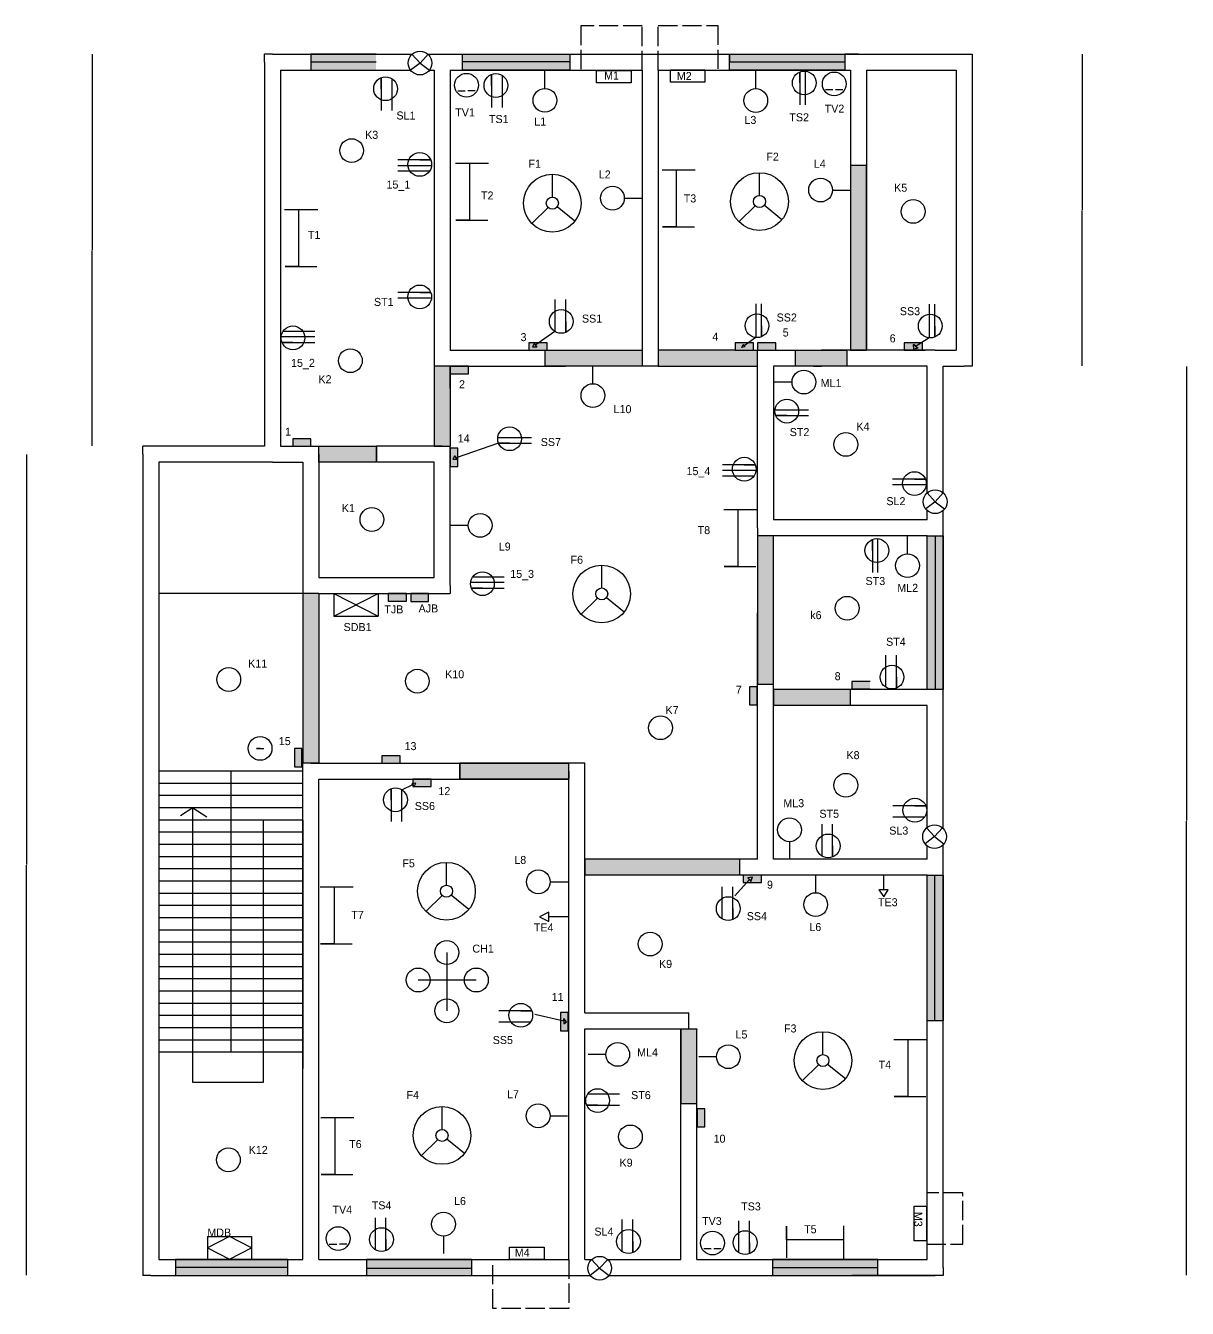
# Model space of a CAD drawing. Header units: inches. Extents: x 29 to 1457, y 10 to 838.
# Drawn here: x 731 to 1457, y 31 to 832 of the extents above; entities that cross this region are included whole.
import ezdxf

# ---------------------------------------------------------------- set-up
doc = ezdxf.new("R2010")
doc.units = ezdxf.units.IN
doc.header["$MEASUREMENT"] = 0
doc.linetypes.add('ACAD_ISO02W100', pattern=[15, 12, -3])
doc.dimstyles.get("Standard").update_dxf_attribs({"dimtxt": 0.18, "dimasz": 0.18, "dimexe": 0.18, "dimexo": 0.0625, "dimgap": 0.09, "dimtad": 0, "dimtih": 1, "dimtoh": 1, "dimdec": 4, "dimzin": 0, "dimdsep": 46, "dimtxsty": 'Standard', "dimcen": 0.09, "dimadec": 0, "dimazin": 0, "dimtfac": 1, "dimtdec": 4, "dimtofl": 0, "dimtmove": 0, "dimatfit": 3, "dimfxl": 1, "dimtolj": 1, "dimtzin": 0, "dimarcsym": 0})

# ---------------------------------------------------------------- blocks, each defined once
blk = doc.blocks.new('*D82')
at = {"color": 0, "lineweight": -2}
for p, q in [((772.56, 814.39), (772.56, 692.25)), ((772.56, 569.75), (772.56, 691.89))]:
    blk.add_line(p, q, dxfattribs=at)
at = {"color": 0}
for points in [[(772.53, 814.39), (772.59, 814.39), (772.56, 814.57)], [(772.53, 569.75), (772.59, 569.75), (772.56, 569.57)]]:
    blk.add_solid(points, dxfattribs=at)
at = {"layer": 'Defpoints', "color": 0}
for p in [(880.27, 814.57), (772.56, 569.57), (880.27, 569.57)]:
    blk.add_point(p, dxfattribs=at)
at = {"color": 0, "insert": (772.56, 692.07), "char_height": 0.18, "attachment_point": 5}
blk.add_mtext('\\A1;245.0000', dxfattribs=at)
blk = doc.blocks.new('*D83')
at = {"color": 0, "lineweight": -2}
for p, q in [((731.52, 564.39), (731.52, 308.25)), ((731.52, 51.75), (731.52, 307.89))]:
    blk.add_line(p, q, dxfattribs=at)
at = {"color": 0}
for points in [[(731.49, 564.39), (731.55, 564.39), (731.52, 564.57)], [(731.49, 51.75), (731.55, 51.75), (731.52, 51.57)]]:
    blk.add_solid(points, dxfattribs=at)
at = {"layer": 'Defpoints', "color": 0}
for p in [(804.27, 564.57), (731.52, 51.57), (804.27, 51.57)]:
    blk.add_point(p, dxfattribs=at)
at = {"color": 0, "insert": (731.52, 308.07), "char_height": 0.18, "attachment_point": 5}
blk.add_mtext('\\A1;513.0000', dxfattribs=at)
blk = doc.blocks.new('*D84')
at = {"color": 0, "lineweight": -2}
for p, q in [((1391.03, 814.39), (1391.03, 717.25)), ((1391.03, 619.74), (1391.03, 716.89))]:
    blk.add_line(p, q, dxfattribs=at)
at = {"color": 0}
for points in [[(1391, 814.39), (1391.06, 814.39), (1391.03, 814.57)], [(1391, 619.74), (1391.06, 619.74), (1391.03, 619.56)]]:
    blk.add_solid(points, dxfattribs=at)
at = {"layer": 'Defpoints', "color": 0}
for p in [(1317.27, 814.57), (1316.55, 619.56), (1391.03, 619.56)]:
    blk.add_point(p, dxfattribs=at)
at = {"color": 0, "insert": (1391.03, 717.07), "char_height": 0.18, "attachment_point": 5}
blk.add_mtext('\\A1;195.0092', dxfattribs=at)
blk = doc.blocks.new('*D85')
at = {"color": 0, "lineweight": -2}
for p, q in [((1456.26, 619.38), (1456.26, 335.76)), ((1456.26, 51.79), (1456.26, 335.4))]:
    blk.add_line(p, q, dxfattribs=at)
at = {"color": 0}
for points in [[(1456.23, 619.38), (1456.29, 619.38), (1456.26, 619.56)], [(1456.23, 51.79), (1456.29, 51.79), (1456.26, 51.61)]]:
    blk.add_solid(points, dxfattribs=at)
at = {"layer": 'Defpoints', "color": 0}
for p in [(1322.27, 619.56), (1304.27, 51.61), (1456.26, 51.61)]:
    blk.add_point(p, dxfattribs=at)
at = {"color": 0, "insert": (1456.26, 335.58), "char_height": 0.18, "attachment_point": 5}
blk.add_mtext('\\A1;567.9502', dxfattribs=at)

msp = doc.modelspace()

# ---------------------------------------------------------------- hatches: boundary and pattern name
h = msp.add_hatch(color=6)
h.set_gradient(color1=(143, 242, 13), color2=(143, 242, 13), tint=0.51)
h.paths.add_polyline_path([(949.94277, 809.72694), (949.94277, 814.57387), (909.2698, 814.57387), (909.2698, 809.72694)])
h.paths.add_polyline_path([(949.94277, 804.57387), (949.94277, 809.72694), (909.2698, 809.72694), (909.2698, 804.57387)])
h = msp.add_hatch(color=6)
h.set_gradient(color1=(143, 242, 13), color2=(143, 242, 13), tint=0.51)
h.paths.add_polyline_path([(1071.00067, 809.92897), (1071.00067, 814.57387), (1003.99264, 814.57387), (1003.99264, 809.92897)])
h.paths.add_polyline_path([(1071.00067, 804.57387), (1071.00067, 809.92897), (1003.99264, 809.92897), (1003.99264, 804.57387)])
h = msp.add_hatch(color=6)
h.set_gradient(color1=(143, 242, 13), color2=(143, 242, 13), tint=0.51)
h.paths.add_polyline_path([(1242.79873, 809.66061), (1242.79873, 814.57387), (1170.79376, 814.57387), (1170.79376, 809.66061)])
h.paths.add_polyline_path([(1242.79873, 804.57387), (1242.79873, 809.66061), (1170.79376, 809.66061), (1170.79376, 804.57387)])
h = msp.add_hatch(color=6)
h.set_gradient(color1=(200, 188, 55), color2=(200, 188, 55), tint=0.51)
h.paths.add_polyline_path([(1246.2698, 677.57387), (1246.2698, 629.57387), (1256.2698, 629.57387), (1256.2698, 744.92346), (1246.2698, 744.92346)])
h = msp.add_hatch(color=6)
h.set_gradient(color1=(116, 136, 139), color2=(116, 136, 139), tint=0.51)
h.paths.add_polyline_path([(909.2698, 569.57387), (909.2698, 574.23356), (897.90331, 574.23356), (897.90331, 569.57387)])
h.paths.add_polyline_path([(968.91537, 472.81747), (968.91537, 477.47717), (957.54888, 477.47717), (957.54888, 472.81747)])
h.paths.add_polyline_path([(965.00063, 371.57753), (965.00063, 376.23723), (953.63414, 376.23723), (953.63414, 371.57753)])
h.paths.add_polyline_path([(972.92922, 361.57387), (972.92922, 356.9391), (984.29571, 356.9391), (984.29571, 361.57387)])
h.paths.add_polyline_path([(996.32186, 619.51162), (996.32186, 614.85192), (1007.68835, 614.85192), (1007.68835, 619.51162)])
h.paths.add_polyline_path([(1056.74975, 629.57387), (1056.74975, 634.23357), (1045.38326, 634.23357), (1045.38326, 629.57387)])
h.paths.add_polyline_path([(1174.2698, 634.23357), (1174.2698, 629.57387), (1185.63629, 629.57387), (1185.63629, 634.23357)])
h.paths.add_polyline_path([(1188.2698, 634.23357), (1188.2698, 629.57387), (1199.63629, 629.57387), (1199.63629, 634.23357)])
h.paths.add_polyline_path([(1291.26858, 629.57387), (1291.26858, 634.23357), (1279.90209, 634.23357), (1279.90209, 629.57387)])
h.paths.add_polyline_path([(1258.59281, 417.93292), (1258.59281, 422.59261), (1247.22632, 422.59261), (1247.22632, 417.93292)])
h.paths.add_polyline_path([(1187.97925, 419.3388), (1183.31955, 419.3388), (1183.31955, 407.97231), (1187.97925, 407.97231)])
h.paths.add_polyline_path([(1190.73997, 297.0259), (1190.73997, 301.57387), (1179.37348, 301.57387), (1179.37348, 297.0259)])
h.paths.add_polyline_path([(1065.251, 204.44871), (1069.91069, 204.44871), (1069.91069, 215.8152), (1065.251, 215.8152)])
h.paths.add_polyline_path([(1155.23538, 155.76578), (1150.57569, 155.76578), (1150.57569, 144.39929), (1155.23538, 144.39929)])
h = msp.add_hatch(color=6)
h.set_gradient(color1=(200, 188, 55), color2=(200, 188, 55), tint=0.51)
h.paths.add_polyline_path([(1068.2698, 629.57387), (1055.67681, 629.57387), (1055.67681, 619.57387), (1068.2698, 619.57387), (1116.2698, 619.57387), (1116.2698, 629.57387)])
h = msp.add_hatch(color=6)
h.set_gradient(color1=(200, 188, 55), color2=(200, 188, 55), tint=0.51)
h.paths.add_polyline_path([(1174.2698, 619.57387), (1188.2698, 619.57387), (1188.2698, 629.57387), (1174.2698, 629.57387), (1126.2698, 629.57387), (1126.2698, 619.57387)])
h = msp.add_hatch(color=6)
h.set_gradient(color1=(200, 188, 55), color2=(200, 188, 55), tint=0.51)
h.paths.add_polyline_path([(1244.11707, 619.57387), (1244.11707, 629.57387), (1212.01431, 629.57387), (1212.01431, 619.57387)])
h = msp.add_hatch(color=6)
h.set_gradient(color1=(200, 188, 55), color2=(200, 188, 55), tint=0.51)
h.paths.add_polyline_path([(996.2698, 619.57387), (986.2698, 619.57387), (986.2698, 605.57387), (986.2698, 569.57387), (996.2698, 569.57387)])
h = msp.add_hatch(color=6)
h.set_gradient(color1=(200, 188, 55), color2=(200, 188, 55), tint=0.51)
h.paths.add_polyline_path([(914.2698, 569.57387), (914.2698, 559.57387), (950.2698, 559.57387), (950.2698, 569.57387)])
h = msp.add_hatch(color=6)
h.set_gradient(color1=(150, 180, 197), color2=(150, 180, 197), tint=0.51)
h.paths.add_polyline_path([(1000.9857, 568.3117), (996.326, 568.3117), (996.326, 556.94521), (1000.9857, 556.94521)])
h = msp.add_hatch(color=6)
h.set_gradient(color1=(200, 188, 55), color2=(200, 188, 55), tint=0.51)
h.paths.add_polyline_path([(1188.2698, 420.90176), (1198.2698, 420.90176), (1198.2698, 513.57387), (1188.2698, 513.57387)])
h = msp.add_hatch(color=6)
h.set_gradient(color1=(143, 242, 13), color2=(143, 242, 13), tint=0.51)
h.paths.add_polyline_path([(1299.14178, 513.57387), (1294.2698, 513.57387), (1294.2698, 417.65881), (1299.14178, 417.65881)])
h.paths.add_polyline_path([(1304.2698, 513.57387), (1299.14178, 513.57387), (1299.14178, 417.65881), (1304.2698, 417.65881)])
h = msp.add_hatch(color=6)
h.set_gradient(color1=(200, 188, 55), color2=(200, 188, 55), tint=0.51)
h.paths.add_polyline_path([(904.2698, 377.39636), (904.2698, 371.57387), (914.2698, 371.57387), (914.2698, 455.57387), (914.2698, 477.57387), (904.2698, 477.57387), (904.2698, 455.57387)])
h = msp.add_hatch(color=6)
h.set_gradient(color1=(184, 253, 255), color2=(184, 253, 255), tint=0.51)
h.paths.add_polyline_path([(971.55105, 477.57387), (971.55105, 477.47717), (971.55105, 472.61936), (982.73078, 472.61936), (982.73078, 477.57387)])
h = msp.add_hatch(color=6)
h.set_gradient(color1=(200, 188, 55), color2=(200, 188, 55), tint=0.51)
h.paths.add_polyline_path([(1198.2698, 417.57387), (1198.2698, 407.57387), (1246.02505, 407.57387), (1246.02505, 417.57387), (1228.2698, 417.57387)])
h = msp.add_hatch(color=6)
h.set_gradient(color1=(150, 180, 197), color2=(150, 180, 197), tint=0.51)
h.paths.add_polyline_path([(903.54084, 380.69675), (898.88114, 380.69675), (898.88114, 369.33026), (903.54084, 369.33026)])
h = msp.add_hatch(color=6)
h.set_gradient(color1=(200, 188, 55), color2=(200, 188, 55), tint=0.51)
h.paths.add_polyline_path([(1002.1612, 371.52299), (1002.1612, 361.57387), (1070.2698, 361.57387), (1070.23226, 371.52299)])
h = msp.add_hatch(color=6)
h.set_gradient(color1=(200, 188, 55), color2=(200, 188, 55), tint=0.51)
h.paths.add_polyline_path([(1128.2698, 311.57387), (1080.2698, 311.57387), (1080.2698, 301.57387), (1176.95705, 301.57387), (1176.95705, 311.57387)])
h = msp.add_hatch(color=6)
h.set_gradient(color1=(143, 242, 13), color2=(143, 242, 13), tint=0.51)
h.paths.add_polyline_path([(1294.2698, 210.57387), (1298.89575, 210.57387), (1298.89575, 301.57387), (1294.2698, 301.57387)])
h.paths.add_polyline_path([(1304.2698, 301.57387), (1298.89575, 301.57387), (1298.89575, 210.57387), (1304.2698, 210.57387)])
h = msp.add_hatch(color=6)
h.set_gradient(color1=(200, 188, 55), color2=(200, 188, 55), tint=0.51)
h.paths.add_polyline_path([(1140.2698, 158.92313), (1150.2698, 158.92313), (1150.2698, 205.15782), (1150.2698, 205.57387), (1145.2698, 205.57387), (1140.2698, 205.57387)])
h = msp.add_hatch(color=6)
h.set_gradient(color1=(143, 242, 13), color2=(143, 242, 13), tint=0.51)
h.paths.add_polyline_path([(894.90261, 56.73387), (894.90261, 61.57387), (824.58358, 61.57387), (824.58358, 56.73387)])
h = msp.add_hatch(color=6)
h.set_gradient(color1=(143, 242, 13), color2=(143, 242, 13), tint=0.51)
h.paths.add_polyline_path([(894.90261, 51.57387), (894.90261, 56.73387), (824.58358, 56.73387), (824.58358, 51.57387)])
h = msp.add_hatch(color=6)
h.set_gradient(color1=(143, 242, 13), color2=(143, 242, 13), tint=0.51)
h.paths.add_polyline_path([(944.00359, 61.57387), (944.00359, 56.08883), (1009.79634, 56.08883), (1009.79634, 61.57387)])
h.paths.add_polyline_path([(1009.79634, 51.57387), (1009.79634, 56.08883), (944.00359, 56.08883), (944.00359, 51.57387)])
h = msp.add_hatch(color=6)
h.set_gradient(color1=(143, 242, 13), color2=(143, 242, 13), tint=0.51)
h.paths.add_polyline_path([(1263.47926, 56.52371), (1263.47926, 61.57387), (1197.6191, 61.57387), (1197.6191, 56.52371)])
h.paths.add_polyline_path([(1263.47926, 51.57387), (1263.47926, 56.52371), (1197.6191, 56.52371), (1197.6191, 51.57387)])

# ---------------------------------------------------------------- linework, layer by layer
at = {"color": 6, "linetype": 'ACAD_ISO02W100'}
for p, q in [((1116.2698, 832.10411), (1077.88133, 832.10411)), ((1077.88133, 832.10411), (1077.88133, 804.57387)), ((1116.2698, 804.57387), (1116.2698, 832.10411)), ((1126.2698, 804.57387), (1126.2698, 832.28651)), ((1126.2698, 832.28651), (1163.5106, 832.28651)), ((1163.5106, 832.28651), (1163.5106, 804.57387)), ((1316.42948, 103.193), (1294.2698, 103.193)), ((1316.42948, 71.10701), (1316.42948, 103.193)), ((1293.90654, 71.10701), (1316.42948, 71.10701)), ((1022.90705, 31.04137), (1022.90705, 61.57387)), ((1070.2698, 61.57387), (1070.2698, 31.04137)), ((1070.2698, 31.04137), (1022.90705, 31.04137))]:
    msp.add_line(p, q, dxfattribs=at)
at = {"color": 6}
for p, q in [((880.2698, 809.57387), (880.2698, 814.57387)), ((885.2698, 814.57387), (880.2698, 814.57387)), ((880.2698, 809.57387), (880.2698, 569.57387)), ((885.2698, 814.57387), (909.2698, 814.57387)), ((909.2698, 814.57387), (972.54658, 814.57387)), ((909.2698, 814.57387), (909.2698, 804.57387)), ((949.94277, 814.57387), (909.2698, 814.57387)), ((909.2698, 814.57387), (909.2698, 809.72694)), ((949.94277, 814.57387), (909.2698, 814.57387)), ((909.2698, 809.72694), (949.94277, 809.72694)), ((909.2698, 809.72694), (949.94277, 809.72694)), ((909.2698, 809.72694), (949.94277, 809.72694)), ((909.2698, 809.72694), (949.94277, 809.72694)), ((977.38041, 808.93483), (972.36137, 814.40967)), ((977.38041, 808.93483), (982.39945, 814.40967)), ((982.21424, 814.57387), (991.2698, 814.57387)), ((991.2698, 814.57387), (1121.2698, 814.57387)), ((1003.99264, 804.57387), (1003.99264, 814.57387)), ((1003.99264, 804.57387), (1003.99264, 809.92897)), ((1003.99264, 809.92897), (1071.00067, 809.92897)), ((1071.00067, 814.57387), (1071.00067, 804.57387)), ((1121.2698, 814.57387), (1251.2698, 814.57387)), ((1170.79376, 804.57387), (1170.79376, 814.57387)), ((1170.79376, 814.57387), (1242.79873, 814.57387)), ((1170.79376, 814.57387), (1170.79376, 809.66061)), ((1170.79376, 809.66061), (1242.79873, 809.66061)), ((1170.79376, 809.66061), (1242.79873, 809.66061)), ((1251.2698, 814.57387), (1242.79873, 814.57387)), ((1242.79873, 814.57387), (1242.79873, 804.57387)), ((1251.2698, 814.57387), (1317.2698, 814.57387)), ((1317.2698, 814.57387), (1322.30837, 814.57387)), ((1322.30837, 814.57387), (1322.2698, 809.57387)), ((1322.2698, 809.57387), (1322.2698, 624.57387)), ((890.2698, 804.57387), (890.2698, 569.57387)), ((890.2698, 804.57387), (909.2698, 804.57387)), ((909.2698, 804.57387), (971.7045, 804.57387)), ((909.2698, 804.57387), (949.94277, 804.57387)), ((977.38041, 808.93483), (971.4908, 804.40967)), ((977.38041, 808.93483), (983.27003, 804.40967)), ((983.05632, 804.57387), (986.2698, 804.57387)), ((986.2698, 804.57387), (986.2698, 605.57387)), ((996.2698, 804.57387), (1116.2698, 804.57387)), ((996.2698, 804.57387), (996.2698, 629.57387)), ((996.2698, 804.57387), (1003.99264, 804.57387)), ((1071.00067, 804.57387), (1003.99264, 804.57387)), ((1022.01598, 794.90827), (1022.01598, 801.79539)), ((1022.01598, 801.79539), (1022.01598, 781.25529)), ((1055.43244, 793.0533), (1055.43244, 804.02836)), ((1087.67255, 796.61699), (1087.67255, 804.3438)), ((1087.67255, 804.3438), (1109.25441, 804.3438)), ((1109.25441, 804.3438), (1109.25441, 796.61699)), ((1116.2698, 804.57387), (1116.2698, 619.57387)), ((1126.2698, 804.57387), (1246.2698, 804.57387)), ((1126.2698, 804.57387), (1126.2698, 619.57387)), ((1133.83302, 796.88496), (1133.83302, 804.61177)), ((1133.83302, 804.61177), (1155.41488, 804.61177)), ((1155.41488, 804.61177), (1155.41488, 796.88496)), ((1242.79873, 804.57387), (1170.79376, 804.57387)), ((1187.13521, 792.93937), (1187.13521, 803.91444)), ((1214.68159, 796.49147), (1214.68159, 803.37858)), ((1214.68159, 803.37858), (1214.68159, 782.83848)), ((1218.11442, 796.49147), (1218.11442, 803.89007)), ((1246.2698, 804.57387), (1246.2698, 677.57387)), ((1256.2698, 804.57387), (1312.2698, 804.57387)), ((1256.2698, 804.57387), (1256.2698, 677.57387)), ((1256.2698, 804.57387), (1256.2698, 677.57387)), ((1256.2698, 804.57387), (1256.2698, 677.57387)), ((1312.2698, 804.57387), (1312.2698, 629.57387)), ((953.08571, 792.89234), (953.08571, 799.77946)), ((953.08571, 799.77946), (953.08571, 779.23936)), ((959.9318, 779.23936), (959.9318, 799.10823)), ((1028.86206, 781.25529), (1028.86206, 801.12416)), ((1109.25441, 796.61699), (1087.67255, 796.61699)), ((1155.41488, 796.88496), (1133.83302, 796.88496)), ((1218.11442, 782.83848), (1218.11442, 796.49147)), ((1000.93663, 791.6218), (1005.60939, 791.6218)), ((1007.21203, 791.70061), (1011.88479, 791.70061)), ((1230.66647, 792.42031), (1235.33923, 792.42031)), ((1236.94187, 792.49912), (1241.61463, 792.49912)), ((984.09619, 748.37868), (963.55609, 748.37868)), ((977.20907, 748.37868), (984.09619, 748.37868)), ((999.63553, 746.45397), (1020.26893, 746.45397)), ((1008.36357, 746.45397), (1008.36357, 710.83895)), ((963.55609, 744.94586), (977.20907, 744.94586)), ((963.55609, 741.53259), (983.42496, 741.53259)), ((977.20907, 744.94586), (984.60768, 744.94586)), ((1128.70369, 742.31048), (1149.3371, 742.31048)), ((1137.43174, 742.31048), (1137.43174, 706.69547)), ((1256.2698, 744.92346), (1246.2698, 744.92346)), ((1246.2698, 744.92346), (1246.2698, 677.57387)), ((1256.2698, 629.57387), (1256.2698, 744.92346)), ((1235.082, 729.61419), (1246.05706, 729.61419)), ((1105.02102, 724.51463), (1115.99608, 724.51463)), ((892.82311, 717.44958), (913.45652, 717.44958)), ((901.55116, 717.44958), (901.55116, 681.83457)), ((1008.36357, 710.83895), (999.86278, 710.83895)), ((999.86278, 710.83895), (1019.69796, 710.83895)), ((1137.43174, 706.69547), (1128.93094, 706.69547)), ((1128.93094, 706.69547), (1148.76613, 706.69547)), ((901.55116, 681.83457), (893.05036, 681.83457)), ((893.05036, 681.83457), (912.88555, 681.83457)), ((1246.2698, 677.57387), (1246.2698, 629.57387)), ((1256.2698, 677.57387), (1256.2698, 629.57387)), ((984.08478, 665.61366), (963.54468, 665.61366)), ((977.19767, 665.61366), (984.08478, 665.61366)), ((963.54468, 662.18083), (977.19767, 662.18083)), ((977.19767, 662.18083), (984.59627, 662.18083)), ((1061.54138, 661.20391), (1061.54138, 641.33504)), ((1068.38747, 640.66381), (1068.38747, 661.20391)), ((1187.27066, 658.49855), (1187.27066, 644.84556)), ((1190.70348, 637.95845), (1190.70348, 658.49855)), ((1295.50695, 658.30692), (1295.50695, 644.65393)), ((1298.93977, 637.76682), (1298.93977, 658.30692)), ((911.67088, 641.31494), (891.80201, 641.31494)), ((1061.54138, 641.33504), (1049.10977, 632.46398)), ((1068.38747, 647.55093), (1068.38747, 640.66381)), ((1187.27066, 644.84556), (1187.27066, 637.44696)), ((1190.70348, 644.84556), (1190.70348, 637.95845)), ((1295.50695, 644.65393), (1295.50695, 637.25533)), ((1298.93977, 644.65393), (1298.93977, 637.76682)), ((898.0179, 637.90168), (890.61929, 637.90168)), ((898.0179, 634.46885), (891.13078, 634.46885)), ((891.13078, 634.46885), (911.67088, 634.46885)), ((911.67088, 637.90168), (898.0179, 637.90168)), ((1056.74975, 634.23357), (1045.38326, 634.23357)), ((1045.38326, 634.23357), (1045.38326, 629.57387)), ((1048.68594, 633.73937), (1047.58832, 631.60023)), ((1048.68594, 633.73937), (1050.35354, 631.49286)), ((1048.68594, 633.73937), (1050.35354, 631.49286)), ((1056.74975, 629.57387), (1056.74975, 634.23357)), ((1185.63629, 634.23357), (1174.2698, 634.23357)), ((1174.2698, 634.23357), (1174.2698, 629.57387)), ((1178.49331, 631.16764), (1179.20407, 633.10586)), ((1179.82194, 632.34129), (1179.20407, 633.10586)), ((1179.20407, 633.10586), (1180.38393, 631.64587)), ((1187.27066, 637.44696), (1179.82194, 632.34129)), ((1185.63629, 629.57387), (1185.63629, 634.23357)), ((1199.63629, 634.23357), (1188.2698, 634.23357)), ((1188.2698, 634.23357), (1188.2698, 629.57387)), ((1199.63629, 629.57387), (1199.63629, 634.23357)), ((1291.26858, 634.23357), (1279.90209, 634.23357)), ((1279.90209, 634.23357), (1279.90209, 629.57387)), ((1287.2505, 631.99835), (1285.77112, 633.14355)), ((1285.77112, 633.14355), (1288.6798, 630.8919)), ((1285.86657, 630.13739), (1285.77112, 633.14355)), ((1295.50695, 637.25533), (1287.2505, 631.99835)), ((1291.26858, 629.57387), (1291.26858, 634.23357)), ((996.2698, 629.57387), (1068.2698, 629.57387)), ((1045.38326, 629.57387), (1056.74975, 629.57387)), ((1047.58832, 631.60023), (1050.27383, 631.60023)), ((1055.67681, 619.57387), (1055.67681, 629.57387)), ((1055.67681, 629.57387), (1068.2698, 629.57387)), ((1068.2698, 629.57387), (1116.2698, 629.57387)), ((1116.2698, 629.57387), (1116.2698, 619.57387)), ((1174.2698, 629.57387), (1126.2698, 629.57387)), ((1126.2698, 629.57387), (1126.2698, 619.57387)), ((1174.2698, 629.57387), (1193.2698, 629.57387)), ((1174.2698, 629.57387), (1185.63629, 629.57387)), ((1180.38393, 631.64587), (1178.49331, 631.16764)), ((1188.2698, 619.57387), (1188.2698, 629.57387)), ((1188.2698, 629.57387), (1199.63629, 629.57387)), ((1193.2698, 629.57387), (1198.2698, 629.57387)), ((1198.2698, 629.57387), (1223.15322, 629.57387)), ((1212.01431, 619.57387), (1212.01431, 629.57387)), ((1212.01431, 629.57387), (1244.11707, 629.57387)), ((1223.15322, 629.57387), (1228.2698, 629.57387)), ((1299.2698, 629.57387), (1228.2698, 629.57387)), ((1244.11707, 629.57387), (1244.11707, 619.57387)), ((1246.2698, 629.57387), (1256.2698, 629.57387)), ((1279.90209, 629.57387), (1292.90209, 629.57387)), ((1279.90209, 629.57387), (1291.26858, 629.57387)), ((1288.6798, 630.8919), (1285.86657, 630.13739)), ((1299.2698, 629.57387), (1312.2698, 629.57387)), ((996.2698, 619.57387), (986.2698, 619.57387)), ((986.2698, 619.57387), (986.2698, 605.57387)), ((996.2698, 619.57387), (1068.2698, 619.57387)), ((996.2698, 619.57387), (996.2698, 605.57387)), ((996.2698, 619.57387), (996.2698, 569.57387)), ((996.2698, 605.57387), (996.2698, 619.57387)), ((1007.68835, 619.51162), (996.32186, 619.51162)), ((996.32186, 619.51162), (996.32186, 614.85192)), ((1007.68835, 614.85192), (1007.68835, 619.51162)), ((1068.2698, 619.57387), (1055.67681, 619.57387)), ((1116.2698, 619.57387), (1068.2698, 619.57387)), ((1085.39136, 608.64622), (1085.39136, 619.62128)), ((1126.2698, 619.57387), (1116.2698, 619.57387)), ((1126.2698, 619.57387), (1174.2698, 619.57387)), ((1174.2698, 619.57387), (1188.2698, 619.57387)), ((1188.2698, 518.57387), (1188.2698, 619.57387)), ((1223.15322, 619.61774), (1198.2698, 619.61774)), ((1198.2698, 619.61774), (1198.2698, 523.57387)), ((1198.2698, 619.61774), (1198.2698, 523.57387)), ((1244.11707, 619.57387), (1212.01431, 619.57387)), ((1223.15322, 619.61774), (1228.2698, 619.61774)), ((1294.2698, 619.57387), (1228.2698, 619.57387)), ((1294.2698, 540.31538), (1294.2698, 619.57387)), ((1304.2698, 540.36186), (1304.2698, 619.57387)), ((1304.2698, 619.57387), (1317.2698, 619.57387)), ((1322.2698, 619.55545), (1317.2698, 619.57387)), ((1322.2698, 624.57387), (1322.2698, 619.55545)), ((996.32186, 614.85192), (1007.68835, 614.85192)), ((1209.78742, 609.6549), (1198.81235, 609.6549)), ((986.2698, 605.57387), (986.2698, 569.57387)), ((1206.49779, 592.14748), (1199.09918, 592.14748)), ((1206.49779, 588.71466), (1199.61067, 588.71466)), ((1199.61067, 588.71466), (1220.15077, 588.71466)), ((1220.15077, 592.14748), (1206.49779, 592.14748)), ((804.2698, 564.57387), (804.2698, 569.57387)), ((809.2698, 569.57387), (804.2698, 569.57387)), ((880.2698, 569.57387), (809.2698, 569.57387)), ((890.2698, 569.57387), (909.2698, 569.57387)), ((909.2698, 574.23356), (897.90331, 574.23356)), ((897.90331, 574.23356), (897.90331, 569.57387)), ((897.90331, 569.57387), (909.2698, 569.57387)), ((909.2698, 569.57387), (909.2698, 574.23356)), ((909.2698, 569.57387), (914.2698, 569.57387)), ((914.2698, 564.57387), (914.2698, 569.57387)), ((914.2698, 569.57387), (950.2698, 569.57387)), ((914.2698, 559.57387), (914.2698, 569.57387)), ((991.2698, 569.57387), (950.2698, 569.57387)), ((950.2698, 559.57387), (950.2698, 569.57387)), ((950.2698, 569.57387), (950.2698, 559.57387)), ((986.2698, 569.57387), (996.2698, 569.57387)), ((991.2698, 569.57387), (996.2698, 569.57387)), ((996.2698, 564.57387), (996.2698, 569.57387)), ((1026.4785, 571.4524), (999.89697, 562.33751)), ((1033.36562, 574.88522), (1025.96701, 574.88522)), ((1033.36562, 571.4524), (1026.4785, 571.4524)), ((1026.4785, 571.4524), (1047.0186, 571.4524)), ((1047.0186, 574.88522), (1033.36562, 574.88522)), ((804.2698, 564.57387), (804.2698, 482.57387)), ((914.2698, 564.57387), (914.2698, 487.57387)), ((996.2698, 482.57387), (996.2698, 564.57387)), ((1000.9857, 568.3117), (996.326, 568.3117)), ((996.326, 568.3117), (996.326, 556.94521)), ((999.02118, 563.54162), (997.92355, 561.40249)), ((997.92355, 561.40249), (1000.60907, 561.40249)), ((999.89697, 562.33751), (999.02118, 563.54162)), ((999.02118, 563.54162), (1000.68878, 561.29511)), ((1000.9857, 556.94521), (1000.9857, 568.3117)), ((885.2698, 559.57387), (814.2698, 559.57387)), ((814.2698, 559.57387), (814.2698, 482.57387)), ((885.2698, 559.57387), (904.2698, 559.57387)), ((904.2698, 559.57387), (904.2698, 482.57387)), ((950.2698, 559.57387), (914.2698, 559.57387)), ((986.2698, 559.57387), (950.2698, 559.57387)), ((986.2698, 487.57387), (986.2698, 559.57387)), ((996.326, 556.94521), (1000.9857, 556.94521)), ((1186.86665, 557.99636), (1166.32655, 557.99636)), ((1166.32655, 554.56354), (1179.97954, 554.56354)), ((1179.97954, 557.99636), (1186.86665, 557.99636)), ((1179.97954, 554.56354), (1187.37814, 554.56354)), ((1166.32655, 551.15027), (1186.19542, 551.15027)), ((1293.16059, 549.0166), (1272.62049, 549.0166)), ((1272.62049, 545.58377), (1286.27347, 545.58377)), ((1286.27347, 549.0166), (1293.16059, 549.0166)), ((1286.27347, 545.58377), (1293.67208, 545.58377)), ((1299.22156, 534.91393), (1294.20252, 540.38877)), ((1299.22156, 534.91393), (1304.2406, 540.38877)), ((1167.17726, 529.95695), (1187.81067, 529.95695)), ((1175.90531, 529.95695), (1175.90531, 494.34193)), ((1299.22156, 534.91393), (1293.33194, 530.38877)), ((1294.2698, 523.57387), (1294.2698, 529.37817)), ((1299.22156, 534.91393), (1305.11117, 530.38877)), ((1304.2698, 518.57387), (1304.2698, 529.46601)), ((1294.2698, 523.57387), (1198.2698, 523.57387)), ((1007.52339, 520.14262), (996.54833, 520.14262)), ((1188.2698, 518.57387), (1188.2698, 513.57387)), ((1193.2698, 513.57387), (1188.2698, 513.57387)), ((1188.2698, 513.57387), (1188.2698, 420.90176)), ((1198.2698, 513.57387), (1188.2698, 513.57387)), ((1294.2698, 513.57387), (1193.2698, 513.57387)), ((1198.2698, 420.90176), (1198.2698, 513.57387)), ((1281.93266, 502.39857), (1281.93266, 513.37364)), ((1294.2698, 417.57387), (1294.2698, 513.57387)), ((1294.2698, 513.57387), (1304.2698, 513.57387)), ((1294.2698, 417.65881), (1294.2698, 513.57387)), ((1294.2698, 513.57387), (1299.14178, 513.57387)), ((1299.14178, 513.57387), (1299.14178, 417.65881)), ((1299.14178, 513.57387), (1299.14178, 417.65881)), ((1304.2698, 412.57387), (1304.2698, 518.57387)), ((1304.2698, 513.57387), (1304.2698, 417.65881)), ((1260.02195, 504.41005), (1260.02195, 511.29717)), ((1260.02195, 511.29717), (1260.02195, 490.75707)), ((1263.45477, 504.41005), (1263.45477, 511.80866)), ((1263.45477, 490.75707), (1263.45477, 504.41005)), ((1175.90531, 494.34193), (1167.40452, 494.34193)), ((1167.40452, 494.34193), (1187.2397, 494.34193)), ((804.2698, 482.57387), (804.2698, 366.57387)), ((814.2698, 482.57387), (814.2698, 366.57387)), ((904.2698, 482.57387), (904.2698, 455.57387)), ((914.2698, 487.57387), (986.2698, 487.57387)), ((996.2698, 482.57387), (996.2698, 477.57387)), ((1016.38798, 484.34903), (1008.98937, 484.34903)), ((1016.38798, 480.91621), (1009.50086, 480.91621)), ((1009.50086, 480.91621), (1030.04096, 480.91621)), ((1030.04096, 487.7623), (1010.17209, 487.7623)), ((1030.04096, 484.34903), (1016.38798, 484.34903)), ((914.2698, 477.57387), (814.2698, 477.57387)), ((914.2698, 477.57387), (991.2698, 477.57387)), ((914.2698, 477.57387), (914.2698, 455.57387)), ((914.2698, 477.57387), (914.2698, 455.57387)), ((923.58219, 477.57387), (951.26994, 477.57387)), ((923.58219, 477.57387), (923.58219, 463.43653)), ((923.58219, 463.43653), (951.26994, 477.57387)), ((923.58219, 477.57387), (951.26994, 463.43653)), ((951.26994, 477.57387), (951.26994, 463.43653)), ((968.91537, 477.47717), (957.54888, 477.47717)), ((957.54888, 477.47717), (957.54888, 472.81747)), ((957.54888, 472.81747), (968.91537, 472.81747)), ((968.91537, 472.81747), (968.91537, 477.47717)), ((982.73078, 477.57387), (971.55105, 477.57387)), ((971.55105, 477.57387), (971.55105, 477.57387)), ((971.55105, 477.47717), (971.55105, 477.57387)), ((971.55105, 477.47717), (971.55105, 472.61936)), ((982.73078, 472.61936), (982.73078, 477.57387)), ((991.2698, 477.57387), (996.2698, 477.57387)), ((971.55105, 472.61936), (982.73078, 472.61936)), ((1188.2698, 311.57387), (1188.2698, 465.57387)), ((1198.2698, 311.57387), (1198.2698, 465.57387)), ((923.58219, 463.43653), (951.26994, 463.43653)), ((904.2698, 455.57387), (904.2698, 377.39636)), ((914.2698, 455.57387), (914.2698, 371.57387)), ((1268.18041, 439.01319), (1268.18041, 419.14432)), ((1275.02649, 418.47309), (1275.02649, 439.01319)), ((1275.02649, 425.36021), (1275.02649, 418.47309)), ((1187.97925, 419.3388), (1183.31955, 419.3388)), ((1183.31955, 419.3388), (1183.31955, 407.97231)), ((1187.97925, 407.97231), (1187.97925, 419.3388)), ((1188.2698, 420.90176), (1198.2698, 420.90176)), ((1228.2698, 417.57387), (1198.2698, 417.57387)), ((1198.2698, 417.57387), (1198.2698, 407.57387)), ((1198.2698, 407.57387), (1198.2698, 416.76258)), ((1294.2698, 417.57387), (1228.2698, 417.57387)), ((1246.02505, 417.57387), (1228.2698, 417.57387)), ((1246.02505, 417.57387), (1246.02505, 407.57387)), ((1258.59281, 422.59261), (1247.22632, 422.59261)), ((1247.22632, 422.59261), (1247.22632, 417.93292)), ((1247.22632, 417.93292), (1258.59281, 417.93292)), ((1304.2698, 417.65881), (1294.2698, 417.65881)), ((1304.2698, 330.76257), (1304.2698, 412.57387)), ((1183.31955, 407.97231), (1187.97925, 407.97231)), ((1246.02505, 407.57387), (1198.2698, 407.57387)), ((1294.2698, 407.57387), (1228.2698, 407.57387)), ((1294.2698, 331.52933), (1294.2698, 407.57387)), ((877.47222, 380.82428), (875.3314, 380.82428)), ((875.3314, 380.82428), (877.47222, 380.82428)), ((877.47222, 380.82428), (879.75206, 380.82428)), ((903.54084, 380.69675), (898.88114, 380.69675)), ((898.88114, 380.69675), (898.88114, 369.33026)), ((903.54084, 369.33026), (903.54084, 380.69675)), ((904.2698, 377.39636), (904.2698, 371.57387)), ((898.88114, 369.33026), (903.54084, 369.33026)), ((904.2698, 366.57387), (904.2698, 371.57387)), ((909.2698, 371.57387), (904.2698, 371.57387)), ((914.2698, 371.57387), (904.2698, 371.57387)), ((909.2698, 371.57387), (1022.2698, 371.57387)), ((909.2698, 371.57387), (1022.2698, 371.57387)), ((965.00063, 376.23723), (953.63414, 376.23723)), ((953.63414, 376.23723), (953.63414, 371.57753)), ((953.63414, 371.57753), (965.00063, 371.57753)), ((965.00063, 371.57753), (965.00063, 376.23723)), ((1022.2698, 371.52299), (1002.1612, 371.52299)), ((1002.1612, 371.52299), (1002.1612, 361.57387)), ((1002.1612, 361.57387), (1002.1612, 371.52299)), ((1002.1612, 371.52299), (1070.23226, 371.52299)), ((1022.2698, 371.57387), (1070.23226, 371.57387)), ((1080.2698, 371.52299), (1022.2698, 371.52299)), ((1070.23226, 371.57387), (1070.23226, 366.57778)), ((1080.2698, 371.52299), (1070.23226, 371.57387)), ((1070.23226, 371.52299), (1070.2698, 361.57387)), ((1080.2698, 366.57387), (1080.2698, 371.52299)), ((1080.2698, 361.57387), (1080.2698, 371.52299)), ((804.2698, 366.57387), (804.2698, 56.57387)), ((814.2698, 366.57387), (814.2698, 61.57387)), ((904.2698, 366.57387), (814.2698, 366.57387)), ((859.2698, 366.57387), (859.2698, 190.99384)), ((904.2698, 61.57387), (904.2698, 366.57387)), ((914.2698, 61.57387), (914.2698, 361.57387)), ((914.2698, 361.57387), (1022.2698, 361.57387)), ((984.29571, 361.59879), (972.92922, 361.59879)), ((972.92922, 361.59879), (972.92922, 356.9391)), ((984.29571, 356.9391), (984.29571, 361.59879)), ((1002.1612, 361.57387), (1022.2698, 361.57387)), ((1070.2698, 361.57387), (1002.1612, 361.57387)), ((1022.2698, 361.57387), (1070.2698, 361.57387)), ((1070.2698, 61.57387), (1070.2698, 366.57387)), ((1080.2698, 215.57387), (1080.2698, 366.57387)), ((904.2698, 358.93995), (814.2698, 358.93995)), ((959.27161, 348.7054), (959.27161, 355.59251)), ((959.27161, 355.59251), (959.27161, 335.05241)), ((966.11769, 354.92129), (972.92922, 358.18208)), ((966.11769, 335.05241), (966.11769, 354.92129)), ((974.67369, 359.01719), (972.22462, 358.67061)), ((972.22462, 358.67061), (972.92922, 358.18208)), ((972.92922, 358.18208), (973.92921, 357.36141)), ((972.92922, 356.9391), (984.29571, 356.9391)), ((973.92921, 357.36141), (974.67369, 359.01719)), ((904.2698, 351.30604), (814.2698, 351.30604)), ((1293.4134, 344.99194), (1272.8733, 344.99194)), ((1286.52629, 344.99194), (1293.4134, 344.99194)), ((904.2698, 343.67213), (814.2698, 343.67213)), ((835.46137, 343.67213), (827.83196, 338.71634)), ((835.46137, 172.11079), (835.46137, 343.67213)), ((835.46137, 343.67213), (844.28878, 338.0312)), ((1272.8733, 338.14585), (1292.74217, 338.14585)), ((904.2698, 336.03821), (814.2698, 336.03821)), ((879.48399, 336.03821), (879.48399, 172.11079)), ((904.2698, 328.4043), (904.2698, 336.03821)), ((904.2698, 336.03821), (904.2698, 180.96236)), ((1228.33447, 333.53838), (1228.33447, 313.66951)), ((1235.18056, 312.99828), (1235.18056, 333.53838)), ((1298.85093, 325.68315), (1293.83189, 331.15799)), ((1298.85093, 325.68315), (1303.86997, 331.15799)), ((904.2698, 328.4043), (814.2698, 328.4043)), ((904.2698, 320.77038), (814.2698, 320.77038)), ((1208.24138, 322.54893), (1208.24138, 311.57387)), ((1298.85093, 325.68315), (1292.96131, 321.15799)), ((1298.85093, 325.68315), (1304.74054, 321.15799)), ((1304.2698, 306.57387), (1304.2698, 320.60373)), ((904.2698, 313.13647), (814.2698, 313.13647)), ((1235.18056, 319.8854), (1235.18056, 312.99828)), ((1294.2698, 311.57387), (1294.2698, 319.83696)), ((904.2698, 305.50255), (814.2698, 305.50255)), ((1128.2698, 311.57387), (1080.2698, 311.57387)), ((1080.2698, 311.57387), (1080.2698, 301.57387)), ((1188.2698, 311.57387), (1128.2698, 311.57387)), ((1176.95705, 311.57387), (1176.95705, 301.57387)), ((1294.2698, 311.57387), (1198.2698, 311.57387)), ((1304.2698, 210.57387), (1304.2698, 306.57387)), ((904.2698, 297.86864), (814.2698, 297.86864)), ((1058.73184, 297.46819), (1069.70691, 297.46819)), ((1176.95705, 301.57387), (1080.2698, 301.57387)), ((1294.2698, 301.57387), (1128.2698, 301.57387)), ((1174.04252, 288.70623), (1183.24166, 298.85599)), ((1190.73997, 301.68559), (1179.37348, 301.68559)), ((1179.37348, 301.68559), (1179.37348, 297.0259)), ((1179.37348, 297.0259), (1190.73997, 297.0259)), ((1185.19336, 300.42763), (1182.25146, 300.06446)), ((1183.24166, 298.85599), (1182.25146, 300.06446)), ((1183.24166, 298.85599), (1184.06745, 297.77655)), ((1184.06745, 297.77655), (1185.19336, 300.42763)), ((1190.73997, 297.0259), (1190.73997, 301.68559)), ((1224.57792, 290.66961), (1224.57792, 301.64467)), ((1267.13202, 292.51031), (1267.13202, 301.57387)), ((1294.2698, 210.57387), (1294.2698, 301.57387)), ((1294.2698, 301.57387), (1304.2698, 301.57387)), ((1294.2698, 210.57387), (1294.2698, 301.57387)), ((1294.2698, 301.57387), (1298.89575, 301.57387)), ((1298.89575, 301.57387), (1298.89575, 210.57387)), ((1298.89575, 301.57387), (1298.89575, 210.57387)), ((1304.2698, 301.57387), (1304.2698, 210.57387)), ((904.2698, 290.23473), (814.2698, 290.23473)), ((914.94614, 294.26447), (935.57954, 294.26447)), ((923.67418, 294.26447), (923.67418, 258.64945)), ((1165.90026, 294.39222), (1165.90026, 274.52335)), ((1172.74634, 273.85212), (1172.74634, 294.39222)), ((1267.13202, 292.51031), (1264.10574, 292.51031)), ((1264.10574, 292.51031), (1267.11282, 288.18882)), ((1267.11282, 288.18882), (1269.87933, 292.5186)), ((1269.87933, 292.5186), (1267.13202, 292.5186)), ((904.2698, 282.60081), (814.2698, 282.60081)), ((1172.74634, 280.73924), (1172.74634, 273.85212)), ((904.2698, 274.9669), (814.2698, 274.9669)), ((1057.82718, 278.52373), (1052.0757, 275.64827)), ((1052.0757, 275.64827), (1057.82718, 272.64212)), ((1057.82718, 275.64827), (1057.82718, 278.52373)), ((1070.11443, 275.64827), (1057.82718, 275.64827)), ((1057.82718, 272.64212), (1057.82718, 275.64827)), ((904.2698, 267.33298), (814.2698, 267.33298)), ((904.2698, 259.69907), (814.2698, 259.69907)), ((923.67418, 258.64945), (915.17339, 258.64945)), ((915.17339, 258.64945), (935.00857, 258.64945)), ((904.2698, 252.06516), (814.2698, 252.06516)), ((994.11128, 253.28484), (994.11128, 216.93665)), ((904.2698, 244.43124), (814.2698, 244.43124)), ((904.2698, 236.79733), (814.2698, 236.79733)), ((1012.56665, 236.14559), (976.21846, 236.14559)), ((904.2698, 229.16341), (814.2698, 229.16341)), ((904.2698, 221.5295), (814.2698, 221.5295)), ((1047.21096, 216.87906), (1026.67086, 216.87906)), ((1040.32385, 216.87906), (1047.21096, 216.87906)), ((904.2698, 213.89558), (814.2698, 213.89558)), ((1026.67086, 210.03297), (1046.53973, 210.03297)), ((1049.15936, 214.76993), (1067.21793, 210.53985)), ((1069.91069, 215.8152), (1065.251, 215.8152)), ((1065.251, 215.8152), (1065.251, 204.44871)), ((1067.21793, 210.53985), (1067.21793, 212.18138)), ((1067.21793, 212.18138), (1067.21793, 208.77205)), ((1068.92276, 210.03476), (1067.21793, 212.18138)), ((1067.21793, 208.77205), (1068.92276, 210.03476)), ((1069.91069, 204.44871), (1069.91069, 215.8152)), ((1080.2698, 215.57387), (1145.2698, 215.57387)), ((1145.2698, 205.57387), (1145.2698, 215.57387)), ((1294.2698, 61.57387), (1294.2698, 210.57387)), ((1304.2698, 210.57387), (1294.2698, 210.57387)), ((1304.2698, 56.57387), (1304.2698, 210.57387)), ((904.2698, 206.26167), (814.2698, 206.26167)), ((1065.251, 204.44871), (1069.91069, 204.44871)), ((1080.2698, 61.57387), (1080.2698, 205.57387)), ((1080.2698, 205.57387), (1145.2698, 205.57387)), ((1140.2698, 175.57387), (1140.2698, 205.57387)), ((1140.2698, 205.57387), (1145.2698, 205.57387)), ((1140.2698, 205.57387), (1140.2698, 158.92313)), ((1145.2698, 205.57387), (1150.2698, 205.57387)), ((1150.2698, 205.57387), (1150.2698, 205.15782)), ((1150.2698, 175.57387), (1150.2698, 205.15782)), ((1150.2698, 158.92313), (1150.2698, 205.15782)), ((904.2698, 198.62776), (814.2698, 198.62776)), ((1273.43067, 199.00419), (1294.06408, 199.00419)), ((1282.15872, 199.00419), (1282.15872, 163.38918)), ((904.2698, 190.99384), (814.2698, 190.99384)), ((1093.4661, 189.65796), (1082.49103, 189.65796)), ((1162.57676, 188.23703), (1151.60169, 188.23703)), ((879.48399, 172.11079), (835.46137, 172.11079)), ((1140.2698, 61.57387), (1140.2698, 175.57387)), ((1150.2698, 61.57387), (1150.2698, 175.57387)), ((1102.00447, 164.88855), (1082.1356, 164.88855)), ((1282.15872, 163.38918), (1273.65793, 163.38918)), ((1273.65793, 163.38918), (1293.49311, 163.38918)), ((1088.35149, 158.04247), (1081.46437, 158.04247)), ((1081.46437, 158.04247), (1102.00447, 158.04247)), ((1140.2698, 158.92313), (1150.2698, 158.92313)), ((1155.23538, 155.76578), (1150.57569, 155.76578)), ((1150.57569, 155.76578), (1150.57569, 144.39929)), ((1155.23538, 144.39929), (1155.23538, 155.76578)), ((915.45762, 150.24459), (936.09103, 150.24459)), ((924.18567, 150.24459), (924.18567, 114.62957)), ((1058.6104, 151.32415), (1069.58547, 151.32415)), ((1150.57569, 144.39929), (1155.23538, 144.39929)), ((924.18567, 114.62957), (915.68488, 114.62957)), ((915.68488, 114.62957), (935.52006, 114.62957)), ((1286.17973, 73.28875), (1286.17973, 94.87061)), ((1286.17973, 94.87061), (1293.90654, 94.87061)), ((1293.90654, 94.87061), (1293.90654, 73.28875)), ((949.27547, 87.65088), (949.27547, 67.78201)), ((956.12155, 67.11078), (956.12155, 87.65088)), ((1103.55322, 86.44122), (1103.55322, 66.57235)), ((1110.3993, 65.90112), (1110.3993, 86.44122)), ((1176.45567, 85.76061), (1176.45567, 65.89173)), ((1183.30175, 65.22051), (1183.30175, 85.76061)), ((1206.26602, 73.8824), (1206.26602, 82.3832)), ((1206.26602, 82.3832), (1206.26602, 62.54801)), ((1241.88104, 82.61045), (1241.88104, 61.97704)), ((844.52042, 75.89289), (872.20817, 75.89289)), ((844.52042, 75.89289), (844.52042, 61.75556)), ((858.3643, 75.89289), (844.52042, 68.82423)), ((872.20817, 68.82423), (858.3643, 75.89289)), ((872.20817, 75.89289), (872.20817, 61.75556)), ((956.12155, 73.99789), (956.12155, 67.11078)), ((992.07527, 76.19378), (992.07527, 65.21871)), ((1110.3993, 72.78824), (1110.3993, 65.90112)), ((1241.88104, 73.8824), (1206.26602, 73.8824)), ((1293.90654, 73.28875), (1286.17973, 73.28875)), ((844.52042, 68.82423), (858.3643, 61.75556)), ((858.3643, 61.75556), (872.20817, 68.82423)), ((920.71622, 71.17915), (925.38898, 71.17915)), ((926.99162, 71.25797), (931.66438, 71.25797)), ((1033.38096, 61.57387), (1033.38096, 69.30068)), ((1033.38096, 69.30068), (1054.96282, 69.30068)), ((1054.96282, 69.30068), (1054.96282, 61.57387)), ((1154.62347, 68.38784), (1159.29623, 68.38784)), ((1160.89887, 68.46665), (1165.57163, 68.46665)), ((1183.30175, 72.10762), (1183.30175, 65.22051)), ((804.2698, 56.57387), (804.2698, 51.57387)), ((814.2698, 61.57387), (904.2698, 61.57387)), ((814.2698, 61.57387), (824.58358, 61.57387)), ((824.58358, 61.57387), (824.58358, 51.57387)), ((894.90261, 61.57387), (824.58358, 61.57387)), ((824.58358, 61.57387), (824.58358, 56.73387)), ((824.58358, 56.73387), (894.90261, 56.73387)), ((824.58358, 56.73387), (894.90261, 56.73387)), ((844.52042, 61.75556), (872.20817, 61.75556)), ((894.90261, 51.57387), (894.90261, 61.57387)), ((914.2698, 61.57387), (1070.2698, 61.57387)), ((914.2698, 61.57387), (944.00359, 61.57387)), ((944.00359, 61.57387), (944.00359, 51.57387)), ((1009.79634, 61.57387), (944.00359, 61.57387)), ((944.00359, 61.57387), (944.00359, 56.08883)), ((944.00359, 56.08883), (1009.79634, 56.08883)), ((944.00359, 56.08883), (1009.79634, 56.08883)), ((1009.79634, 51.57387), (1009.79634, 61.57387)), ((1054.96282, 61.57387), (1033.38096, 61.57387)), ((1080.2698, 61.57387), (1084.59903, 61.57387)), ((1089.61808, 56.09903), (1083.72846, 51.57387)), ((1089.61808, 56.09903), (1084.59903, 61.57387)), ((1089.61808, 56.09903), (1094.63712, 61.57387)), ((1089.61808, 56.09903), (1095.50769, 51.57387)), ((1094.63712, 61.57387), (1140.2698, 61.57387)), ((1150.2698, 61.57387), (1294.2698, 61.57387)), ((1150.2698, 61.57387), (1197.6191, 61.57387)), ((1197.6191, 61.57387), (1197.6191, 51.57387)), ((1263.47926, 61.57387), (1197.6191, 61.57387)), ((1197.6191, 61.57387), (1197.6191, 56.52371)), ((1197.6191, 56.52371), (1263.47926, 56.52371)), ((1197.6191, 56.52371), (1263.47926, 56.52371)), ((1263.47926, 51.57387), (1263.47926, 61.57387)), ((1304.2698, 56.57387), (1304.2698, 51.60526)), ((809.2698, 51.57387), (804.2698, 51.57387)), ((809.2698, 51.57387), (909.2698, 51.57387)), ((824.58358, 51.57387), (894.90261, 51.57387)), ((909.2698, 51.57387), (1075.2698, 51.57387)), ((944.00359, 51.57387), (1009.79634, 51.57387)), ((1075.2698, 51.57387), (1083.72846, 51.57387)), ((1095.50769, 51.57387), (1145.2698, 51.57387)), ((1145.2698, 51.57387), (1299.2698, 51.57387)), ((1197.6191, 51.57387), (1263.47926, 51.57387)), ((1299.2698, 51.57387), (1247.08532, 51.57387)), ((1304.2698, 51.60526), (1299.2698, 51.57387))]:
    msp.add_line(p, q, dxfattribs=at)
at = {"color": 6, "lineweight": -3}
for p, q in [((1003.99264, 814.57387), (1071.00067, 814.57387)), ((1003.99264, 809.92897), (1071.00067, 809.92897))]:
    msp.add_line(p, q, dxfattribs=at)
at = {"color": 6, "lineweight": 25}
for p, q in [((1060.06438, 725.14744), (1060.06438, 739.41516)), ((1189.46438, 726.17676), (1189.46438, 740.44448)), ((1057.3716, 718.76035), (1047.15677, 708.79918)), ((1047.15677, 708.79918), (1057.3716, 718.76035)), ((1074.08621, 710.05359), (1062.9896, 719.02205)), ((1186.7716, 719.78967), (1176.55677, 709.82849)), ((1176.55677, 709.82849), (1186.7716, 719.78967)), ((1203.48621, 711.08291), (1192.38961, 720.05137)), ((1090.89819, 481.05237), (1090.89819, 495.32009)), ((1088.20541, 474.66528), (1077.99058, 464.70411)), ((1077.99058, 464.70411), (1088.20541, 474.66528)), ((1104.92002, 465.95852), (1093.82341, 474.92698)), ((993.91762, 295.34559), (993.91762, 309.61331)), ((991.22484, 288.9585), (981.01001, 278.99733)), ((981.01001, 278.99733), (991.22484, 288.9585)), ((1007.93945, 280.25174), (996.84285, 289.2202)), ((1229.11566, 189.57181), (1229.11566, 203.83952)), ((1226.42288, 183.18472), (1216.20805, 173.22354)), ((1216.20805, 173.22354), (1226.42288, 183.18472)), ((1243.13749, 174.47796), (1232.04089, 183.44641)), ((991.13381, 142.80769), (991.13381, 157.0754)), ((988.44103, 136.4206), (978.2262, 126.45942)), ((978.2262, 126.45942), (988.44103, 136.4206)), ((1005.15564, 127.71384), (994.05904, 136.68229))]:
    msp.add_line(p, q, dxfattribs=at)
at = {"color": 6}
for centre, radius in [((977.38041, 808.93483), 7.42729), ((1006.44316, 795.07579), 7.42729), ((1024.79667, 794.90827), 7.42729), ((1217.46229, 796.49147), 7.42729), ((1236.17299, 795.8743), 7.42729), ((955.86641, 792.89234), 7.42729), ((1055.43244, 785.62601), 7.42729), ((1187.13521, 785.51208), 7.42729), ((934.69795, 754.21351), 7.42729), ((977.20907, 745.59798), 7.42729), ((1097.59373, 724.51463), 7.42729), ((1227.65471, 729.61419), 7.42729), ((1285.46585, 716.25181), 7.42729), ((977.19767, 662.83296), 7.42729), ((1065.60677, 647.55093), 7.42729), ((1187.92278, 644.84556), 7.42729), ((1296.15907, 644.65393), 7.42729), ((898.0179, 637.24955), 7.42729), ((933.87261, 622.99806), 7.42729), ((1217.21471, 609.6549), 7.42729), ((1085.39136, 601.21893), 7.42729), ((1206.49779, 591.49535), 7.42729), ((1033.36562, 574.23309), 7.42729), ((1243.42042, 570.6947), 7.42729), ((1179.97954, 555.21566), 7.42729), ((1286.27347, 546.2359), 7.42729), ((1299.22156, 534.91393), 7.42729), ((947.32211, 523.79712), 7.42729), ((1014.95068, 520.14262), 7.42729), ((1262.80265, 504.41005), 7.42729), ((1281.93266, 494.97128), 7.42729), ((1016.38798, 483.69691), 7.42729), ((1244.24575, 468.36316), 7.42729), ((1272.2458, 425.36021), 7.42729), ((857.87829, 423.87127), 7.42729), ((975.72172, 422.79462), 7.42729), ((1127.66144, 393.70199), 7.42729), ((877.47222, 380.82428), 7.42729), ((1243.42042, 357.77907), 7.42729), ((962.0523, 348.7054), 7.42729), ((1286.52629, 342.21124), 7.42729), ((1208.24138, 329.97622), 7.42729), ((1298.85093, 325.68315), 7.42729), ((1232.39986, 319.8854), 7.42729), ((1051.30455, 297.46819), 7.42729), ((1224.57792, 283.24232), 7.42729), ((1169.96565, 280.73924), 7.42729), ((1121.17676, 258.61931), 7.42729), ((994.11128, 253.28484), 7.47591), ((976.21846, 236.14559), 7.47591), ((1012.56665, 236.14559), 7.47591), ((994.11128, 216.93665), 7.47591), ((1040.32385, 214.09836), 7.42729), ((1100.89339, 189.65796), 7.42729), ((1170.00405, 188.23703), 7.42729), ((1088.35149, 160.82317), 7.42729), ((1051.18311, 151.32415), 7.42729), ((1108.81092, 138.13767), 7.42729), ((857.66227, 123.79501), 7.42729), ((992.07527, 83.62107), 7.42729), ((926.22274, 74.63315), 7.42729), ((953.34085, 73.99789), 7.42729), ((1107.6186, 72.78824), 7.42729), ((1160.13, 71.84183), 7.42729), ((1180.52106, 72.10762), 7.42729), ((1089.61808, 56.09903), 7.42729)]:
    msp.add_circle(centre, radius, dxfattribs=at)
at = {"color": 6, "lineweight": 25}
for centre, radius in [((1060.06438, 721.38626), 18.0289), ((1189.46438, 722.41558), 18.0289), ((1060.06438, 721.38626), 3.76118), ((1189.46438, 722.41558), 3.76118), ((1090.89819, 477.29119), 18.0289), ((1090.89819, 477.29119), 3.76118), ((993.91762, 291.58441), 18.0289), ((993.91762, 291.58441), 3.76118), ((1229.11566, 185.81063), 18.0289), ((1229.11566, 185.81063), 3.76118), ((991.13381, 139.04651), 18.0289), ((991.13381, 139.04651), 3.76118)]:
    msp.add_circle(centre, radius, dxfattribs=at)

# ---------------------------------------------------------------- texts
at = {"color": 6, "char_height": 5, "attachment_point": 1}
for s, insert, width in [('{\\C3;M1}', (1092.39763, 803.64103), 26.5309501), ('{\\C82;M2}', (1137.83441, 803.36235), 26.5309501), ('SL1', (962.65899, 778.65504), 26.5309501), ('{\\C4;TV1}', (999.39429, 780.61145), 26.5309501), ('TS2', (1208.1282, 777.54844), 26.5309501), ('{\\C4;TV2}', (1230.16436, 782.96139), 26.5309501), ('TS1', (1020.46286, 776.44204), 26.5309501), ('L1', (1048.77376, 774.90594), 26.5309501), ('L3', (1180.07395, 775.89831), 26.5309501), ('K3', (943.12666, 766.5857), 26.5309501), ('F1', (1045.1603, 748.52663), 42.4763872), ('F2', (1193.74815, 752.95152), 42.4763872), ('L4', (1223.42252, 748.49165), 26.5309501), ('L2', (1089.07097, 741.83406), 26.5309501), ('{\\C3;15_1}', (956.44697, 735.52623), 19.7680387), ('K5', (1273.61644, 733.5502), 26.5309501), ('T2', (1015.48365, 728.69211), 26.5309501), ('T3', (1142.14244, 726.85868), 26.5309501), ('T1', (907.33449, 704.11383), 26.5309501), ('ST1', (948.59744, 662.22207), 26.5309501), ('SS1', (1078.54011, 651.79273), 26.5309501), ('SS2', (1200.16916, 652.48933), 26.5309501), ('SS3', (1277.16175, 656.42155), 26.5309501), ('{\\C1;5}', (1203.9876, 643.11453), 26.5309501), ('{\\C1;3}', (1040.19321, 640.22979), 26.5309501), ('{\\C1;4}', (1159.97512, 640.41012), 26.5309501), ('{\\C1;6}', (1270.77819, 639.45285), 26.5309501), ('{\\C3;15_2}', (896.82908, 624.14596), 19.7680387), ('K2', (913.91842, 613.92295), 26.5309501), ('{\\C1;2}', (1001.76528, 610.80459), 26.5309501), ('ML1', (1227.68546, 611.51657), 26.5309501), ('L10', (1098.31532, 595.23107), 26.5309501), ('{\\C1;1}', (893.09064, 581.21013), 26.5309501), ('{\\C1;14}', (1000.9857, 576.95551), 26.5309501), ('ST2', (1208.36556, 580.89335), 26.5309501), ('K4', (1250.03922, 584.37901), 26.5309501), ('SS7', (1052.82345, 574.71045), 26.5309501), ('{\\C3;15_4}', (1143.87294, 556.51352), 19.7680387), ('SL2', (1268.75995, 537.76395), 26.5309501), ('K1', (928.52159, 533.41301), 26.5309501), ('T8', (1150.82599, 519.66084), 26.5309501), ('{\\C0;L9}', (1026.57619, 509.41581), 26.5309501), ('F6', (1071.44238, 501.15685), 42.4763872), ('{\\C3;15_3}', (1033.73673, 492.3232), 19.7680387), ('ST3', (1255.73325, 487.88339), 26.5309501), ('ML2', (1275.56943, 483.60877), 26.5309501), ('{\\C66;TJB}', (955.11208, 470.19725), 26.5309501), ('{\\C151;AJB}', (976.49111, 470.7501), 26.5309501), ('k6', (1221.1909, 466.55014), 26.5309501), ('{\\C11;SDB1}', (929.64591, 459.12268), 26.5309501), ('ST4', (1268.55997, 449.92064), 26.5309501), ('K11', (870.04492, 436.30559), 26.5309501), ('{\\C0;K10}', (993.08434, 429.65119), 26.5309501), ('{\\C1;8}', (1236.43189, 428.43137), 26.5309501), ('{\\C1;7}', (1174.66055, 419.91503), 26.5309501), ('K7', (1130.74649, 407.27115), 17.5715837), ('{\\C1;15}', (889.16176, 387.87565), 26.5309501), ('{\\C1;13}', (967.73857, 384.73951), 26.5309501), ('K8', (1243.83033, 379.09835), 26.5309501), ('{\\C1;12}', (988.87126, 356.63176), 26.5309501), ('SS6', (974.10711, 347.31273), 26.5309501), ('ML3', (1204.37065, 349.10158), 26.5309501), ('ST5', (1226.90677, 342.48613), 26.5309501), ('SL3', (1270.5377, 331.97999), 26.5309501), ('L8', (1036.30141, 313.65096), 26.5309501), ('F5', (966.33729, 311.54819), 42.4763872), ('{\\C1;9}', (1194.15823, 298.17472), 26.5309501), ('TE3', (1263.50432, 287.22665), 14.9151369), ('T7', (934.46556, 279.32166), 26.5309501), ('SS4', (1181.5181, 278.51992), 26.5309501), ('TE4', (1048.49317, 271.4458), 14.9151369), ('L6', (1220.63694, 271.71749), 26.5309501), ('CH1', (1010.10629, 258.24372), 26.5309501), ('K9', (1126.68692, 248.69865), 26.5309501), ('{\\C1;11}', (1059.65442, 228.05916), 26.5309501), ('F3', (1204.78358, 208.37707), 42.4763872), ('SS5', (1022.80876, 201.15876), 26.5309501), ('L5', (1174.4855, 204.6128), 26.5309501), ('ML4', (1113.00358, 193.40198), 26.5309501), ('T4', (1263.88581, 185.77936), 26.5309501), ('F4', (968.98488, 166.82757), 42.4763872), ('L7', (1031.75802, 167.31469), 26.5309501), ('ST6', (1109.28202, 166.73344), 26.5309501), ('T6', (933.13228, 136.16871), 26.5309501), ('{\\C1;10}', (1160.80752, 139.51458), 26.5309501), ('K12', (870.34363, 132.49355), 26.5309501), ('K9', (1102.04243, 124.52693), 26.5309501), ('TS4', (947.23734, 97.88734), 26.5309501), ('L6', (998.62007, 100.57375), 26.5309501), ('TS3', (1178.00629, 97.21669), 26.5309501), ('{\\C4;TV4}', (922.7214, 95.20093), 26.5309501), ('{\\C4;TV3}', (1153.60938, 88.12045), 26.5309501), ('{\\C11;MDB}', (844.52042, 80.89289), 26.5309501), ('SL4', (1086.3278, 81.4945), 26.5309501), ('T5', (1217.34358, 82.94212), 26.5309501), ('{\\C3;M4}', (1036.59008, 68.35164), 26.5309501)]:
    msp.add_mtext(s, dxfattribs=dict(at, insert=insert, width=width))
at = {"color": 6, "insert": (1291.17973, 91.33041), "char_height": 5, "width": 26.5309501, "attachment_point": 1, "rotation": 270}
msp.add_mtext('{\\C3;M3}', dxfattribs=at)

# ---------------------------------------------------------------- dimensions: what is measured, and where the dimension line sits
at = {"color": 6}
for base, p1, p2, picture, middle in [((772.56311, 569.57387), (880.2698, 814.57387), (880.2698, 569.57387), '*D82', (772.56311, 692.07387)), ((1391.03187, 619.56466), (1317.2698, 814.57387), (1316.55146, 619.56466), '*D84', (1391.03187, 717.06926)), ((1456.26043, 51.60526), (1322.2698, 619.55545), (1304.2698, 51.60526), '*D85', (1456.26043, 335.58035)), ((731.52433, 51.57387), (804.2698, 564.57387), (804.2698, 51.57387), '*D83', (731.52433, 308.07387))]:
    dim = msp.add_linear_dim(base=base, p1=p1, p2=p2, angle=90, dimstyle='Standard', override={"dimse1": 1, "dimse2": 1}, dxfattribs=at)
    dim.commit()
    dim.dimension.update_dxf_attribs({"geometry": picture, "text_midpoint": middle})

doc.saveas('drawing.dxf')
